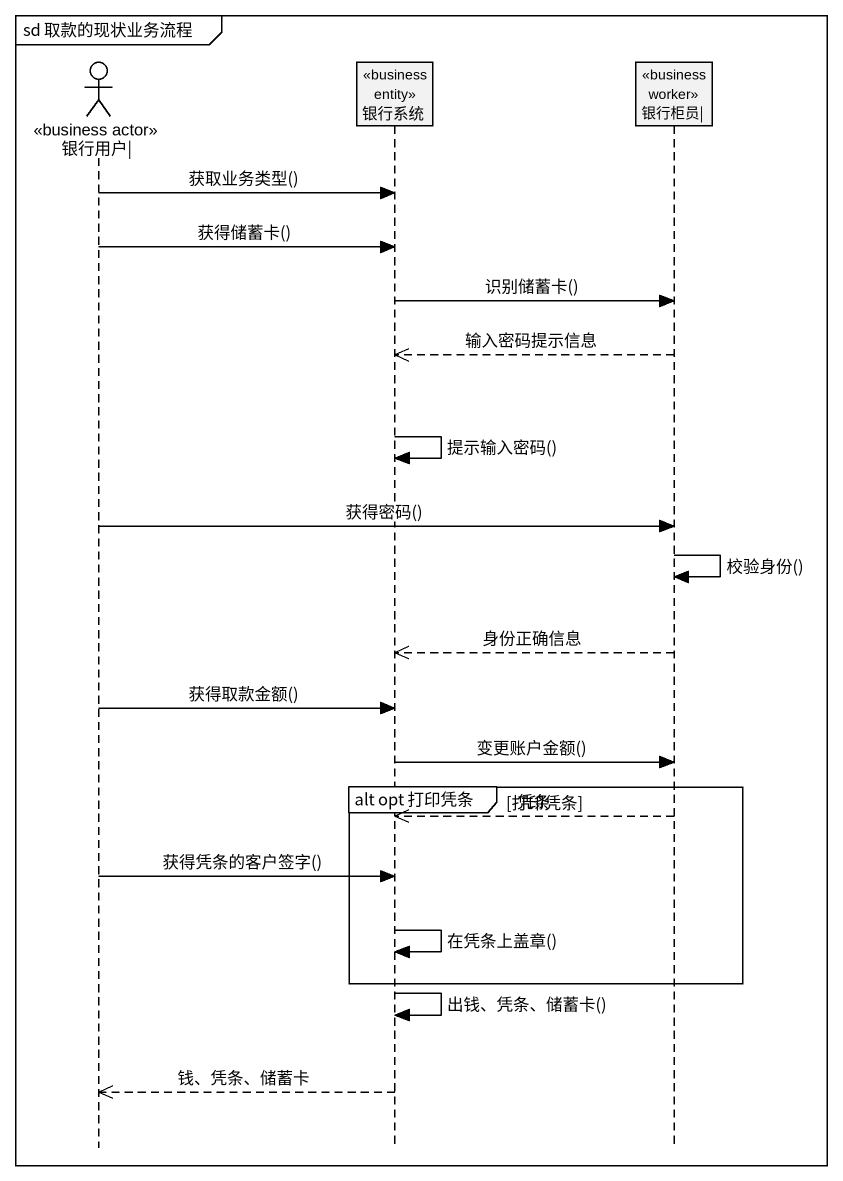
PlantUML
@startuml
mainframe sd 取款的现状业务流程
hide footbox
actor "银行用户|" as 银行用户 <<business actor>>
participant 银行系统 <<business entity>>
participant "银行柜员|" as 银行柜员 <<business worker>>

银行用户 -> 银行系统 : 获取业务类型()
银行用户 -> 银行系统 : 获得储蓄卡()
银行系统 -> 银行柜员 : 识别储蓄卡()
银行柜员 -->> 银行系统 : 输入密码提示信息
银行系统 -> 银行系统 : 提示输入密码()
银行用户 -> 银行柜员 : 获得密码()
银行柜员 -> 银行柜员 : 校验身份()
银行柜员 -->> 银行系统 : 身份正确信息
银行用户 -> 银行系统 : 获得取款金额()
银行系统 -> 银行柜员 : 变更账户金额()
group alt opt 打印凭条 [打印凭条]
  银行柜员 -->> 银行系统 : 凭条
  银行用户 -> 银行系统 : 获得凭条的客户签字()
  银行系统 -> 银行系统 : 在凭条上盖章()
end
银行系统 -> 银行系统 : 出钱、凭条、储蓄卡()
银行系统 -->> 银行用户 : 钱、凭条、储蓄卡
@enduml
